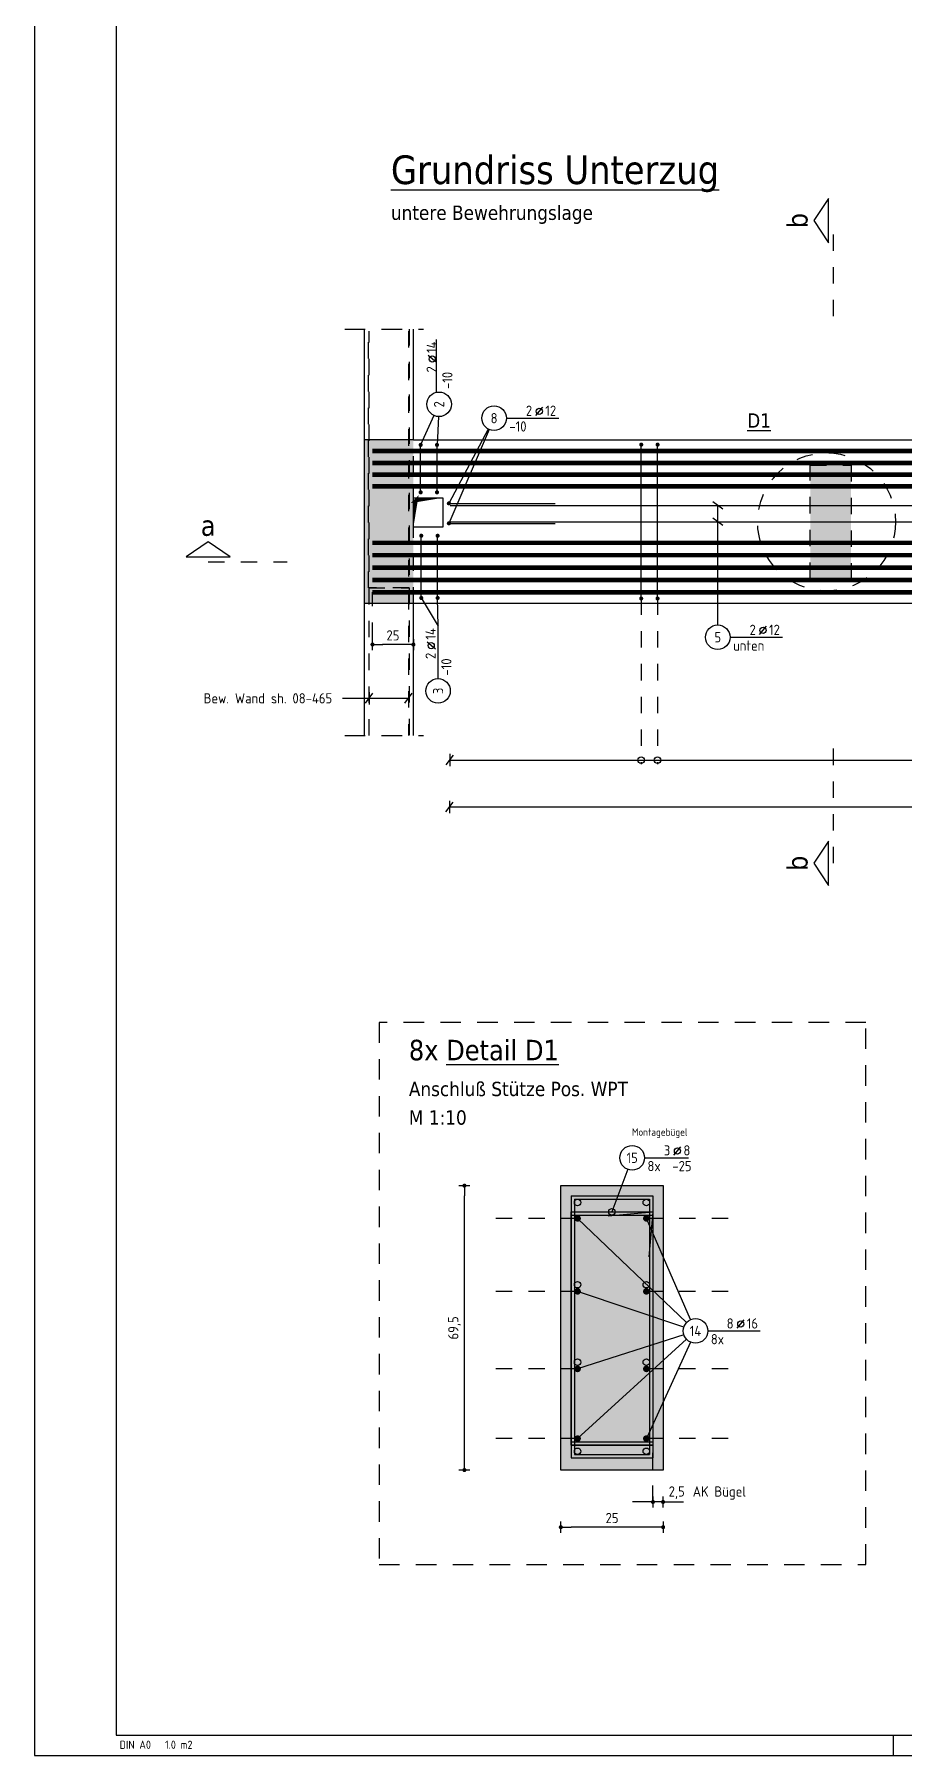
# Model space of a CAD drawing. Extents: x -8.7 to 34.4, y 0 to 21.
# Drawn here: x -8.7 to -3.39, y 0 to 10.51 of the extents above; entities that cross this region are included whole.
import ezdxf
from ezdxf.enums import TextEntityAlignment as Align

# ---------------------------------------------------------------- set-up
doc = ezdxf.new("R2010")
doc.units = 0
doc.header["$LTSCALE"] = 0.25
for name, pattern in [('AUSGEZOGEN', [1000.01, 1000, 0.01]), ('DASHED', [0.75, 0.5, -0.25]), ('DOT', [0.175, 0.05, -0.125]), ('HIDDEN', [0.375, 0.25, -0.125]), ('HIDDEN2', [0.187, 0.125, -0.062]), ('HIDDEN4', [0.12, 0.02, -0.1]), ('PUNKT', [0.175, 0.05, -0.125]), ('STRICHLINIE', [0.75, 0.5, -0.25]), ('STRICHPUNKT2', [0.55, 0.25, -0.125, 0.05, -0.125]), ('VERDECKT', [0.375, 0.25, -0.125])]:
    doc.linetypes.add(name, pattern=pattern)
for name, color, linetype in [('AFU', 7, 'Continuous'), ('BETON', 7, 'Continuous'), ('DETAIL', 7, 'Continuous'), ('DRUEBER', 7, 'Continuous'), ('grau_hell', 7, 'Continuous'), ('grau_mittel', 7, 'Continuous'), ('HILFE', 7, 'Continuous'), ('MASSE', 7, 'Continuous'), ('OBJEKT', 7, 'Continuous'), ('RAHMEN', 7, 'Continuous'), ('RND', 7, 'Continuous'), ('SCHATTEN', 7, 'Continuous'), ('SCHNITTE', 7, 'Continuous'), ('TEXT', 7, 'Continuous'), ('VERDECKT', 7, 'Continuous')]:
    doc.layers.add(name, color=color, linetype=linetype)
doc.layers.add('NOPLOT', color=7, linetype='Continuous', plot=False)
doc.styles.add('helv', font='tahoma.ttf')
doc.styles.add('txt', font='isocp.shx')
doc.linetypes.add('AFU_50K', pattern='A,0.15,["/",Standard,S=0.2,R=0,X=-0.01,Y=-0.1],0.07,["/",Standard,S=0.2,R=0,X=-0.01,Y=-0.1],0.15', length=0.37)
doc.dimstyles.new('DOT_I', dxfattribs={"dimscale": 0.25, "dimtxt": 0.25, "dimasz": 0.25, "dimexe": 0.1, "dimexo": 0.3, "dimgap": 0.1, "dimtad": 1, "dimdec": 3, "dimzin": 3, "dimtxsty": 'txt', "dimblk": 'DOT', "dimblk1": 'DOT', "dimblk2": 'DOT', "dimsah": 1, "dimcen": 0.1, "dimse1": 1, "dimse2": 1, "dimazin": 0, "dimtfac": 1, "dimtdec": 4, "dimtix": 1, "dimtmove": 2, "dimatfit": 3, "dimfxl": 0, "dimtvp": 1, "dimtolj": 1, "dimtzin": 0, "dimarcsym": 0})

# ---------------------------------------------------------------- blocks, each defined once
blk = doc.blocks.new('RND_LEI')
at = {"layer": 'RND', "color": 7, "linetype": 'Continuous'}
blk.add_line((1.022, 0.066), (1.19, 0.27), dxfattribs=at)
for centre, radius in [((0, 0), 0.3), ((1.106, 0.168), 0.075)]:
    blk.add_circle(centre, radius, dxfattribs=at)
at = {"layer": 'RND', "color": 7, "linetype": 'Continuous', "style": 'txt'}
blk.add_attdef('POSL', text='', height=0.25, dxfattribs=at).set_placement((0, 0), align=Align.MIDDLE)
blk.add_attdef('ANZ', text='', height=0.25, dxfattribs=at).set_placement((0.931, 0.057), align=Align.RIGHT)
for tag, p in [('DUM', (1.253, 0.057)), ('ABSTD', (1.674, 0.057)), ('POSTXT', (0.374, -0.327))]:
    blk.add_attdef(tag, p, '', height=0.25, dxfattribs=at)
blk = doc.blocks.new('SCHN-1')
at = {"layer": 'SCHNITTE', "color": 5, "linetype": 'Continuous'}
blk.add_lwpolyline([(0.54, 0.125), (0, 0.485), (-0.54, 0.125)], close=True, dxfattribs=at)
at = {"layer": 'SCHNITTE', "color": 6, "linetype": 'Continuous', "style": 'helv'}
blk.add_attdef('SCHN-1', text='', height=0.5, dxfattribs=at).set_placement((0, 0.635), align=Align.CENTER)
blk = doc.blocks.new('lei_gre')
at = {"layer": 'RND', "color": 7, "linetype": 'Continuous'}
for p, q in [((-0.09, -0.12), (0.09, 0.12)), ((0, 0.149), (0, -0.151))]:
    blk.add_line(p, q, dxfattribs=at)
blk = doc.blocks.new('DOT')
at = {"layer": 'MASSE', "color": 7, "linetype": 'Continuous'}
for p, q in [((0, 0), (-1, 0)), ((0, 0.54), (0, -0.54))]:
    blk.add_line(p, q, dxfattribs=at)
at = {"layer": 'MASSE', "color": 7, "linetype": 'Continuous', "const_width": 0.2}
blk.add_lwpolyline([(-0.1, 0, 1), (0.1, 0, 1)], format="xyb", close=True, dxfattribs=at)
blk = doc.blocks.new('*D21')
at = {"layer": 'Defpoints', "color": 0, "linetype": 'AUSGEZOGEN', "transparency": 16777216}
for p in [(-6.634, 6.786), (-6.634, 6.786), (-6.384, 6.786)]:
    blk.add_point(p, dxfattribs=at)
at = {"layer": 'MASSE', "color": 0, "linetype": 'AUSGEZOGEN', "lineweight": -2, "transparency": 16777216}
blk.add_line((-6.447, 6.786), (-6.572, 6.786), dxfattribs=at)
at = {"layer": 'MASSE', "color": 0, "linetype": 'AUSGEZOGEN', "lineweight": -2, "transparency": 16777216, "xscale": 0.0625, "yscale": 0.0625, "zscale": 0.0625, "rotation": 180}
blk.add_blockref('DOT', (-6.634, 6.786), dxfattribs=at)
at = {"layer": 'MASSE', "color": 0, "linetype": 'AUSGEZOGEN', "lineweight": -2, "transparency": 16777216, "xscale": 0.0625, "yscale": 0.0625, "zscale": 0.0625}
blk.add_blockref('DOT', (-6.384, 6.786), dxfattribs=at)
at = {"layer": 'MASSE', "color": 0, "linetype": 'AUSGEZOGEN', "transparency": 16777216, "insert": (-6.509, 6.842), "char_height": 0.0625, "attachment_point": 5, "style": 'txt'}
blk.add_mtext('\\A1;25', dxfattribs=at)
blk = doc.blocks.new('*D38')
at = {"layer": 'Defpoints', "color": 0, "linetype": 'AUSGEZOGEN', "transparency": 16777216}
for p in [(-4.92, 1.549), (-4.92, 1.549), (-4.858, 1.549)]:
    blk.add_point(p, dxfattribs=at)
at = {"layer": 'MASSE', "color": 0, "linetype": 'AUSGEZOGEN', "lineweight": -2, "transparency": 16777216}
for p, q in [((-4.983, 1.549), (-5.045, 1.549)), ((-4.858, 1.549), (-4.92, 1.549)), ((-4.795, 1.549), (-4.733, 1.549))]:
    blk.add_line(p, q, dxfattribs=at)
at = {"layer": 'MASSE', "color": 0, "linetype": 'AUSGEZOGEN', "lineweight": -2, "transparency": 16777216, "xscale": 0.0625, "yscale": 0.0625, "zscale": 0.0625}
blk.add_blockref('DOT', (-4.92, 1.549), dxfattribs=at)
at = {"layer": 'MASSE', "color": 0, "linetype": 'AUSGEZOGEN', "lineweight": -2, "transparency": 16777216, "xscale": 0.0625, "yscale": 0.0625, "zscale": 0.0625, "rotation": 180}
blk.add_blockref('DOT', (-4.858, 1.549), dxfattribs=at)
at = {"layer": 'MASSE', "color": 0, "linetype": 'AUSGEZOGEN', "transparency": 16777216, "insert": (-4.775, 1.606), "char_height": 0.0625, "attachment_point": 5, "style": 'txt'}
blk.add_mtext('\\A1;2,5', dxfattribs=at)
blk = doc.blocks.new('*D39')
at = {"layer": 'Defpoints', "color": 0, "linetype": 'AUSGEZOGEN', "transparency": 16777216}
for p in [(-6.072, 3.481), (-6.072, 3.481), (-6.072, 1.744)]:
    blk.add_point(p, dxfattribs=at)
at = {"layer": 'MASSE', "color": 0, "linetype": 'AUSGEZOGEN', "lineweight": -2, "transparency": 16777216}
blk.add_line((-6.072, 1.806), (-6.072, 3.419), dxfattribs=at)
at = {"layer": 'MASSE', "color": 0, "linetype": 'AUSGEZOGEN', "lineweight": -2, "transparency": 16777216, "xscale": 0.0625, "yscale": 0.0625, "zscale": 0.0625}
for p, rotation in [((-6.072, 3.481), 90), ((-6.072, 1.744), 270)]:
    blk.add_blockref('DOT', p, dxfattribs=dict(at, rotation=rotation))
at = {"layer": 'MASSE', "color": 0, "linetype": 'AUSGEZOGEN', "transparency": 16777216, "insert": (-6.133, 2.612), "char_height": 0.0625, "attachment_point": 5, "rotation": 90, "style": 'txt'}
blk.add_mtext('\\A1;69,5', dxfattribs=at)
blk = doc.blocks.new('*D40')
at = {"layer": 'Defpoints', "color": 0, "linetype": 'AUSGEZOGEN', "transparency": 16777216}
for p in [(-5.483, 1.395), (-5.483, 1.395), (-4.858, 1.395)]:
    blk.add_point(p, dxfattribs=at)
at = {"layer": 'MASSE', "color": 0, "linetype": 'AUSGEZOGEN', "lineweight": -2, "transparency": 16777216}
blk.add_line((-4.92, 1.395), (-5.42, 1.395), dxfattribs=at)
at = {"layer": 'MASSE', "color": 0, "linetype": 'AUSGEZOGEN', "lineweight": -2, "transparency": 16777216, "xscale": 0.0625, "yscale": 0.0625, "zscale": 0.0625, "rotation": 180}
blk.add_blockref('DOT', (-5.483, 1.395), dxfattribs=at)
at = {"layer": 'MASSE', "color": 0, "linetype": 'AUSGEZOGEN', "lineweight": -2, "transparency": 16777216, "xscale": 0.0625, "yscale": 0.0625, "zscale": 0.0625}
blk.add_blockref('DOT', (-4.858, 1.395), dxfattribs=at)
at = {"layer": 'MASSE', "color": 0, "linetype": 'AUSGEZOGEN', "transparency": 16777216, "insert": (-5.17, 1.451), "char_height": 0.0625, "attachment_point": 5, "style": 'txt'}
blk.add_mtext('\\A1;25', dxfattribs=at)
blk = doc.blocks.new('DINA0')
at = {"layer": 'RAHMEN'}
for p, q in [((0, 84.1), (0, 0)), ((0, 0), (118.9, 0))]:
    blk.add_line(p, q, dxfattribs=at)
at = {"layer": 'RAHMEN', "color": 5}
for p, q in [((2, 83.6), (2, 0.5)), ((2, 0.5), (118.4, 0.5))]:
    blk.add_line(p, q, dxfattribs=at)
at = {"layer": 'RAHMEN', "color": 7}
blk.add_line((21, 0), (21, 0.5), dxfattribs=at)
at = {"layer": 'RAHMEN', "color": 7, "style": 'txt'}
blk.add_text('DIN A0   1.0 m2', height=0.2, dxfattribs=at).set_placement((2.083, 0.164))

msp = doc.modelspace()

# ---------------------------------------------------------------- hatches: boundary and pattern name
at = {"layer": 'grau_hell'}
msp.add_hatch(color=9, dxfattribs=at).paths.add_polyline_path([(-3.709, 7.8822), (-3.959, 7.8822), (-3.959, 7.1872), (-3.709, 7.1872)])
at = {"layer": 'grau_mittel'}
h = msp.add_hatch(color=61, dxfattribs=at)
h.paths.add_polyline_path([(-6.684, 7.0372), (-6.409, 7.0372), (-6.409, 7.1322), (-6.659, 7.1322), (-6.659, 8.0372), (-6.684, 8.0372)])
h.paths.add_polyline_path([(-6.659, 7.1322), (-6.409, 7.1322), (-6.409, 8.0372), (-6.659, 8.0372)], flags=16)
h.paths.add_polyline_path([(-6.409, 7.0372), (-6.384, 7.0372), (-6.384, 8.0372), (-6.409, 8.0372), (-6.409, 7.1322)])

# ---------------------------------------------------------------- linework, layer by layer
at = {"layer": 'AFU', "color": 8, "linetype": 'AFU_50K'}
for p, q in [((-6.384, 8.0372), (-6.684, 8.0372)), ((-6.384, 7.0372), (-6.684, 7.0372))]:
    msp.add_line(p, q, dxfattribs=at)
at = {"layer": 'BETON', "color": 6, "linetype": 'AUSGEZOGEN'}
for p, q in [((-6.384, 8.0372), (4.591, 8.0372)), ((4.591, 7.0372), (-6.384, 7.0372))]:
    msp.add_line(p, q, dxfattribs=at)
at = {"layer": 'BETON', "color": 6, "linetype": 'AUSGEZOGEN', "lineweight": -2}
for points in [[(-6.684, 8.7125), (-6.684, 6.2305)], [(-6.384, 8.0372), (-6.384, 8.7125)], [(-6.384, 6.2305), (-6.384, 7.0372)]]:
    msp.add_lwpolyline(points, dxfattribs=at)
at = {"layer": 'BETON', "color": 6, "linetype": 'AUSGEZOGEN'}
msp.add_lwpolyline([(-6.384, 7.6822), (-6.204, 7.6822), (-6.204, 7.5022), (-6.384, 7.5022)], close=True, dxfattribs=at)
at = {"layer": 'BETON', "color": 6, "linetype": 'AUSGEZOGEN', "lineweight": -2}
msp.add_lwpolyline([(-5.483, 3.4811), (-4.858, 3.4811), (-4.858, 1.7436), (-5.483, 1.7436)], close=True, dxfattribs=at)
at = {"layer": 'DETAIL', "color": 102, "linetype": 'STRICHLINIE'}
msp.add_lwpolyline([(-6.5934, 4.4784), (-6.5934, 1.1665), (-3.6188, 1.1665), (-3.6188, 4.4784)], close=True, dxfattribs=at)
at = {"layer": 'DETAIL', "color": 102, "linetype": 'VERDECKT'}
msp.add_circle((-3.8587, 7.5349), 0.4217, dxfattribs=at)
at = {"layer": 'DRUEBER', "color": 7, "linetype": 'PUNKT', "lineweight": -2}
msp.add_lwpolyline([(-6.409, 8.7125), (-6.409, 7.1322), (-6.659, 7.1322), (-6.659, 8.7125)], dxfattribs=at)
msp.add_lwpolyline([(-3.959, 7.8822), (-3.709, 7.8822), (-3.709, 7.1872), (-3.959, 7.1872)], close=True, dxfattribs=at)
at = {"layer": 'grau_mittel', "color": 61}
msp.add_solid([(-5.483, 3.4811), (-4.858, 3.4811), (-5.483, 1.7436), (-4.858, 1.7436)], dxfattribs=at)
at = {"layer": 'HILFE', "color": 102, "linetype": 'DASHED'}
for p, q in [((-6.8031, 8.7125), (-6.3216, 8.7125)), ((-6.8031, 6.2305), (-6.3216, 6.2305))]:
    msp.add_line(p, q, dxfattribs=at)
at = {"layer": 'HILFE', "color": 102, "linetype": 'AUSGEZOGEN'}
msp.add_line((-6.8166, 6.4584), (-6.414, 6.4584), dxfattribs=at)
at = {"layer": 'HILFE', "color": 102, "linetype": 'DOT'}
msp.add_line((-4.9205, 1.549), (-4.9205, 1.8961), dxfattribs=at)
at = {"layer": 'MASSE', "color": 7, "linetype": 'HIDDEN4'}
msp.add_line((-6.634, 6.82), (-6.634, 7.1059), dxfattribs=at)
at = {"layer": 'NOPLOT', "color": 191, "linetype": 'AUSGEZOGEN'}
for p, q in [((-5.4205, 3.4186), (-5.4205, 1.8186)), ((-5.4205, 3.4186), (-4.9205, 3.4186)), ((-5.4005, 3.3986), (-5.4005, 1.8386)), ((-5.4005, 3.3986), (-4.9405, 3.3986)), ((-4.9405, 3.3986), (-4.9405, 1.8386)), ((-4.9205, 3.4186), (-4.9205, 1.8186)), ((-5.4205, 3.3211), (-4.9205, 3.3211)), ((-5.4205, 3.3011), (-4.9205, 3.3011)), ((-5.4205, 1.9161), (-4.9205, 1.9161)), ((-5.4205, 1.8961), (-4.9205, 1.8961)), ((-5.4205, 1.8186), (-4.9205, 1.8186)), ((-5.4005, 1.8386), (-4.9405, 1.8386))]:
    msp.add_line(p, q, dxfattribs=at)
at = {"layer": 'NOPLOT', "color": 191, "linetype": 'Continuous'}
for points in [[(-6.634, 7.9784), (4.816, 7.9784)], [(-6.634, 7.9584), (4.816, 7.9584)], [(-6.634, 7.9065), (4.816, 7.9065)], [(-6.634, 7.8865), (4.816, 7.8865)], [(-6.634, 7.8347), (4.816, 7.8347)], [(-6.634, 7.8147), (4.816, 7.8147)], [(-6.634, 7.7628), (4.816, 7.7628)], [(-6.634, 7.7428), (4.816, 7.7428)], [(-6.634, 7.4184), (4.816, 7.4184)], [(-6.634, 7.3984), (4.816, 7.3984)], [(-6.634, 7.3428), (4.816, 7.3428)], [(-6.634, 7.3228), (4.816, 7.3228)], [(-6.634, 7.2672), (4.816, 7.2672)], [(-6.634, 7.2472), (4.816, 7.2472)], [(-6.634, 7.1915), (4.816, 7.1915)], [(-6.634, 7.1715), (4.816, 7.1715)], [(-6.634, 7.1159), (4.816, 7.1159)], [(-6.634, 7.0959), (4.816, 7.0959)]]:
    msp.add_lwpolyline(points, dxfattribs=at)
for centre in [(-5.3805, 3.3786), (-4.9605, 3.3786), (-5.3805, 2.876), (-4.9605, 2.876), (-5.3805, 2.4029), (-4.9605, 2.4029), (-5.3805, 1.8586), (-4.9605, 1.8586)]:
    msp.add_circle(centre, 0.02, dxfattribs=at)
at = {"layer": 'OBJEKT', "color": 7, "linetype": 'HIDDEN2'}
for p, q in [((-6.659, 7.1322), (-6.659, 8.7125)), ((-6.659, 7.1322), (-6.409, 7.1322)), ((-6.409, 7.1322), (-6.409, 6.2305))]:
    msp.add_line(p, q, dxfattribs=at)
at = {"layer": 'RND', "color": 1, "linetype": 'HIDDEN', "lineweight": -2}
for p, q in [((-6.654, 6.2305), (-6.654, 8.7006)), ((-6.414, 8.7006), (-6.414, 6.2305))]:
    msp.add_line(p, q, dxfattribs=at)
at = {"layer": 'RND', "color": 7, "linetype": 'AUSGEZOGEN'}
for p, q in [((-6.2434, 8.3283), (-6.2434, 8.6483)), ((-5.816, 8.1686), (-5.496, 8.1686)), ((-6.2333, 6.578), (-6.2333, 6.898)), ((-4.449, 6.8304), (-4.129, 6.8304)), ((-6.1619, 6.0803), (-1.514, 6.0803)), ((-6.1638, 5.7939), (2.0034, 5.7939)), ((-4.9721, 3.651), (-4.7021, 3.651)), ((-4.585, 2.5938), (-4.265, 2.5938))]:
    msp.add_line(p, q, dxfattribs=at)
at = {"layer": 'RND', "color": 102, "linetype": 'AUSGEZOGEN'}
for p, q in [((-6.2582, 8.185), (-6.3397, 8.0056)), ((-6.2309, 8.1784), (-6.2397, 8.0056)), ((-5.9262, 8.1023), (-6.1672, 7.6483)), ((-5.9207, 8.0997), (-6.1672, 7.5263)), ((-4.524, 6.9054), (-4.524, 7.6349)), ((-6.336, 7.0706), (-6.2333, 6.898)), ((-6.2333, 6.898), (-6.236, 7.0706)), ((-5.0734, 3.5808), (-5.1705, 3.3211)), ((-4.7143, 2.6456), (-5.3805, 3.2811)), ((-4.6901, 2.6625), (-4.9605, 3.2811)), ((-4.7311, 2.6176), (-5.3805, 2.835)), ((-4.7314, 2.5708), (-5.3805, 2.3616)), ((-4.7154, 2.5433), (-5.3805, 1.9361)), ((-4.6912, 2.5256), (-4.9605, 1.9361))]:
    msp.add_line(p, q, dxfattribs=at)
at = {"layer": 'RND', "color": 102, "linetype": 'VERDECKT'}
for p, q in [((-4.9918, 7.0672), (-4.9918, 6.0553)), ((-4.8918, 7.0672), (-4.8918, 6.0553))]:
    msp.add_line(p, q, dxfattribs=at)
at = {"layer": 'RND', "color": 1, "linetype": 'HIDDEN2'}
for p, q in [((-5.3805, 3.2811), (-5.8805, 3.2811)), ((-4.4605, 3.2811), (-4.9605, 3.2811)), ((-5.3805, 2.835), (-5.8805, 2.835)), ((-4.4605, 2.835), (-4.9605, 2.835)), ((-5.3805, 2.3616), (-5.8805, 2.3616)), ((-4.4605, 2.3616), (-4.9605, 2.3616)), ((-5.3805, 1.9361), (-5.8805, 1.9361)), ((-4.4605, 1.9361), (-4.9605, 1.9361))]:
    msp.add_line(p, q, dxfattribs=at)
at = {"layer": 'RND', "color": 7, "linetype": 'AUSGEZOGEN'}
for points, const_width in [([(-6.3459, 8.0056, 1), (-6.3334, 8.0056, 1)], 0.0125), ([(-6.2459, 8.0056, 1), (-6.2334, 8.0056, 1)], 0.0125), ([(-4.998, 8.0072, 1), (-4.9855, 8.0072, 1)], 0.0125), ([(-4.898, 8.0072, 1), (-4.8855, 8.0072, 1)], 0.0125), ([(-6.3459, 7.7156, 1), (-6.3334, 7.7156, 1)], 0.0125), ([(-6.2459, 7.7156, 1), (-6.2334, 7.7156, 1)], 0.0125), ([(-6.1735, 7.6483, 1), (-6.161, 7.6483, 1)], 0.0125), ([(-6.1735, 7.5263, -1), (-6.161, 7.5263, -1)], 0.0125), ([(-6.3422, 7.4506, 1), (-6.3297, 7.4506, 1)], 0.0125), ([(-6.2422, 7.4506, 1), (-6.2297, 7.4506, 1)], 0.0125), ([(-6.3422, 7.0706, 1), (-6.3297, 7.0706, 1)], 0.0125), ([(-6.2422, 7.0706, 1), (-6.2297, 7.0706, 1)], 0.0125), ([(-4.998, 7.0672, 1), (-4.9855, 7.0672, 1)], 0.0125), ([(-4.898, 7.0672, 1), (-4.8855, 7.0672, 1)], 0.0125), ([(-5.3905, 3.2811, 1), (-5.3705, 3.2811, 1)], 0.02), ([(-4.9705, 3.2811, 1), (-4.9505, 3.2811, 1)], 0.02), ([(-5.3905, 2.835, 1), (-5.3705, 2.835, 1)], 0.02), ([(-4.9705, 2.835, 1), (-4.9505, 2.835, 1)], 0.02), ([(-5.3905, 2.3616, 1), (-5.3705, 2.3616, 1)], 0.02), ([(-4.9705, 2.3616, 1), (-4.9505, 2.3616, 1)], 0.02), ([(-5.3905, 1.9361, 1), (-5.3705, 1.9361, 1)], 0.02), ([(-4.9705, 1.9361, 1), (-4.9505, 1.9361, 1)], 0.02)]:
    msp.add_lwpolyline(points, format="xyb", close=True, dxfattribs=dict(at, const_width=const_width))
at = {"layer": 'RND', "color": 1, "linetype": 'AUSGEZOGEN'}
for points in [[(-6.3397, 7.7156), (-6.3397, 8.0056)], [(-6.2397, 7.7156), (-6.2397, 8.0056)], [(-4.9918, 7.0672), (-4.9918, 8.0072)], [(-4.8918, 7.0672), (-4.8918, 8.0072)], [(-6.634, 7.9684), (4.816, 7.9684)], [(-6.634, 7.8965), (4.816, 7.8965)], [(-6.634, 7.8247), (4.816, 7.8247)], [(-6.634, 7.7528), (4.816, 7.7528)], [(-6.1672, 7.6483), (-5.5172, 7.6483)], [(-6.159, 7.6349), (3.741, 7.6349)], [(-6.1672, 7.5263), (-5.5172, 7.5263)], [(-6.159, 7.5349), (3.741, 7.5349)], [(-6.634, 7.4084), (4.816, 7.4084)], [(-6.336, 7.0706), (-6.336, 7.4506)], [(-6.236, 7.0706), (-6.236, 7.4506)], [(-6.634, 7.3328), (4.816, 7.3328)], [(-6.634, 7.2572), (4.816, 7.2572)], [(-6.634, 7.1815), (4.816, 7.1815)], [(-6.634, 7.1059), (4.816, 7.1059)], [(-5.1945, 3.2972), (-4.9205, 3.3211), (-4.9205, 1.8961), (-5.4205, 1.8961), (-5.4205, 3.3211), (-4.9205, 3.3211), (-4.9445, 3.0472)]]:
    msp.add_lwpolyline(points, dxfattribs=at)
at = {"layer": 'RND', "color": 1, "linetype": 'AUSGEZOGEN', "const_width": 0.016}
for points in [[(-6.634, 7.9684), (4.816, 7.9684)], [(-6.634, 7.8965), (4.816, 7.8965)], [(-6.634, 7.8247), (4.816, 7.8247)], [(-6.634, 7.7528), (4.816, 7.7528)], [(-6.634, 7.4084), (4.816, 7.4084)], [(-6.634, 7.3328), (4.816, 7.3328)], [(-6.634, 7.2572), (4.816, 7.2572)], [(-6.634, 7.1815), (4.816, 7.1815)], [(-6.634, 7.1059), (4.816, 7.1059)]]:
    msp.add_lwpolyline(points, dxfattribs=at)
at = {"layer": 'RND', "color": 7, "linetype": 'AUSGEZOGEN'}
for centre in [(-4.9918, 6.0803), (-4.8918, 6.0803), (-5.1705, 3.3211)]:
    msp.add_circle(centre, 0.02, dxfattribs=at)
at = {"layer": 'SCHATTEN', "color": 1, "linetype": 'AUSGEZOGEN'}
msp.add_lwpolyline([(-6.384, 7.5022, 0, 0.0294, 0), (-6.3694, 7.681, 0, 0, 0), (-6.3828, 7.6675, 0.0294, 0, 0), (-6.204, 7.6822, 0, 0, 0)], format="xyseb", dxfattribs=at)
at = {"layer": 'SCHNITTE', "color": 5, "linetype": 'STRICHPUNKT2'}
for p, q in [((-3.8167, 8.7907), (-3.8167, 9.3752)), ((-7.638, 7.2913), (-7.1548, 7.2913)), ((-3.8167, 5.4501), (-3.8167, 6.2086))]:
    msp.add_line(p, q, dxfattribs=at)
at = {"layer": 'VERDECKT', "color": 7, "linetype": 'VERDECKT', "lineweight": -2}
msp.add_lwpolyline([(-6.384, 7.0372), (-6.384, 8.0372)], dxfattribs=at)

# ---------------------------------------------------------------- block references
at = {"layer": 'RAHMEN', "color": 102, "linetype": 'AUSGEZOGEN', "xscale": 0.25, "yscale": 0.25, "zscale": 0.25}
msp.add_blockref('DINA0', (-8.7, 0), dxfattribs=at)
at = {"layer": 'RND', "color": 7, "linetype": 'AUSGEZOGEN', "xscale": 0.25, "yscale": 0.25, "zscale": 0.25, "rotation": 90}
for p, values in [((-6.2271, 8.2533), {'POSL': '2', 'DUM': '14', 'ANZ': '2', 'POSTXT': '-10'}), ((-6.2333, 6.503), {'POSL': '3', 'DUM': '14', 'ANZ': '2', 'POSTXT': '-10'})]:
    msp.add_blockref('RND_LEI', p, dxfattribs=at).add_auto_attribs(values)
at = {"layer": 'RND', "color": 7, "linetype": 'AUSGEZOGEN', "xscale": 0.25, "yscale": 0.25, "zscale": 0.25}
for p, values in [((-5.891, 8.1686), {'POSL': '8', 'DUM': '12', 'ANZ': '2', 'POSTXT': '-10'}), ((-4.524, 6.8304), {'POSL': '5', 'DUM': '12', 'ANZ': '2', 'POSTXT': 'unten'}), ((-5.0471, 3.651), {'POSL': '15', 'DUM': '8', 'ANZ': '3', 'POSTXT': '8x  -25'}), ((-4.66, 2.5938), {'POSL': '14', 'DUM': '16', 'ANZ': '8', 'POSTXT': '8x'})]:
    msp.add_blockref('RND_LEI', p, dxfattribs=at).add_auto_attribs(values)
at = {"layer": 'RND', "color": 102, "linetype": 'AUSGEZOGEN', "xscale": 0.25, "yscale": 0.25, "zscale": 0.25, "rotation": 90}
for p in [(-4.524, 7.6349), (-4.524, 7.5349)]:
    msp.add_blockref('lei_gre', p, dxfattribs=at)
at = {"layer": 'RND', "color": 7, "linetype": 'AUSGEZOGEN', "xscale": 0.25, "yscale": 0.25, "zscale": 0.25}
for p in [(-6.654, 6.4584), (-6.414, 6.4584), (-6.1619, 6.0803), (-6.1638, 5.7939)]:
    msp.add_blockref('lei_gre', p, dxfattribs=at)
at = {"layer": 'SCHNITTE', "color": 5, "linetype": 'STRICHPUNKT2', "xscale": 0.25, "yscale": 0.25, "zscale": 0.25, "rotation": 90}
for p in [(-3.8167, 9.3752), (-3.8167, 5.4501)]:
    msp.add_blockref('SCHN-1', p, dxfattribs=at).add_auto_attribs({'SCHN-1': 'b'})
at = {"layer": 'SCHNITTE', "color": 5, "linetype": 'STRICHPUNKT2', "xscale": 0.25, "yscale": 0.25, "zscale": 0.25}
msp.add_blockref('SCHN-1', (-7.638, 7.2913), dxfattribs=at).add_auto_attribs({'SCHN-1': 'a'})

# ---------------------------------------------------------------- texts
at = {"layer": 'TEXT', "color": 5, "linetype": 'AUSGEZOGEN', "style": 'helv'}
msp.add_text('%%uGrundriss Unterzug', height=0.175, dxfattribs=at).set_placement((-6.5215, 9.5985))
at = {"layer": 'TEXT', "color": 1, "linetype": 'AUSGEZOGEN', "style": 'helv'}
for s, p in [('untere Bewehrungslage', (-6.5215, 9.3797)), ('%%uD1', (-4.3441, 8.1103)), ('Anschluß Stütze Pos. WPT', (-6.4117, 4.0279)), ('M 1:10', (-6.4117, 3.8535))]:
    msp.add_text(s, height=0.0875, dxfattribs=at).set_placement(p)
at = {"layer": 'TEXT', "color": 7, "linetype": 'AUSGEZOGEN', "style": 'txt'}
for s, p in [('Bew. Wand sh. 08-465', (-7.6661, 6.4265)), ('AK Bügel', (-4.6769, 1.5816))]:
    msp.add_text(s, height=0.0625, dxfattribs=at).set_placement(p)
at = {"layer": 'TEXT', "color": 6, "linetype": 'AUSGEZOGEN', "style": 'helv'}
msp.add_text('8x %%UDetail D1', height=0.125, dxfattribs=at).set_placement((-6.4117, 4.2467))
at = {"layer": 'TEXT', "color": 102, "linetype": 'AUSGEZOGEN', "style": 'txt'}
msp.add_text('Montagebügel', height=0.045, dxfattribs=at).set_placement((-5.0485, 3.7858))

# ---------------------------------------------------------------- dimensions: what is measured, and where the dimension line sits
at = {"layer": 'MASSE', "color": 7, "linetype": 'AUSGEZOGEN'}
for base, p1, p2, override, picture, middle in [((-6.634, 6.7862), (-6.384, 6.7862), (-6.634, 6.7862), {"dimdec": 0, "dimlfac": 100}, '*D21', (-6.509, 6.8425)), ((-5.483, 1.3952), (-4.858, 1.3952), (-5.483, 1.3952), {"dimdec": 0, "dimlfac": 40}, '*D40', (-5.1705, 1.4515))]:
    dim = msp.add_linear_dim(base=base, p1=p1, p2=p2, dimstyle='DOT_I', override=override, dxfattribs=at)
    dim.commit()
    dim.dimension.update_dxf_attribs({"geometry": picture, "text_midpoint": middle})
dim = msp.add_linear_dim(base=(-6.0724, 3.4811), p1=(-6.0724, 1.7436), p2=(-6.0724, 3.4811), angle=90, dimstyle='DOT_I', override={"dimdec": 1, "dimlfac": 40}, dxfattribs=at)
dim.commit()
dim.dimension.update_dxf_attribs({"geometry": '*D39', "text_midpoint": (-6.1334, 2.6124)})
dim = msp.add_linear_dim(base=(-4.9205, 1.549), p1=(-4.858, 1.549), p2=(-4.9205, 1.549), dimstyle='DOT_I', override={"dimdec": 1, "dimlfac": 40}, dxfattribs=at)
dim.commit()
dim.dimension.update_dxf_attribs({"geometry": '*D38', "text_midpoint": (-4.7746, 1.6061), "dimtype": 160})

doc.saveas('drawing.dxf')
